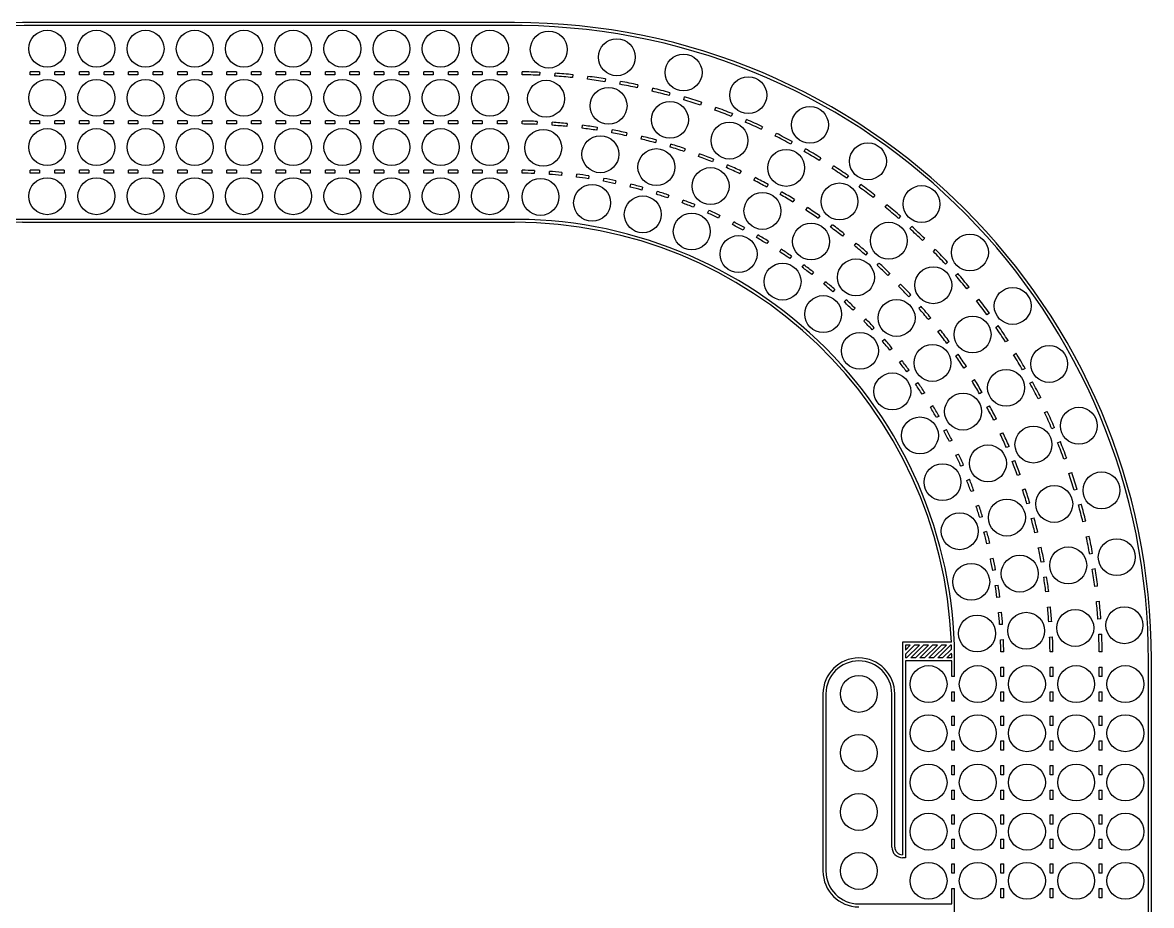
# Model space of a CAD drawing. Header units: inches. Extents: x 3.2 to 39.1, y 3.1 to 39.
# Drawn here: x 16.12 to 39.07, y 21.03 to 38.98 of the extents above; entities that cross this region are included whole.
import ezdxf

# ---------------------------------------------------------------- set-up
doc = ezdxf.new("R2010")
doc.units = ezdxf.units.IN
doc.header["$MEASUREMENT"] = 0

msp = doc.modelspace()

# ---------------------------------------------------------------- linework, layer by layer
at = {"color": 7, "linetype": 'Continuous', "lineweight": 25}
for p, q in [((26.124, 38.981), (16.124, 38.981)), ((26.279, 38.921), (16.154, 38.921)), ((16.154, 38.921), (16.154, 38.921)), ((26.279, 38.921), (26.279, 38.921)), ((16.279, 37.921), (16.279, 37.981)), ((16.469, 37.981), (16.279, 37.981)), ((16.469, 37.921), (16.279, 37.921)), ((16.469, 37.981), (16.469, 37.921)), ((16.779, 37.921), (16.779, 37.981)), ((16.969, 37.981), (16.779, 37.981)), ((16.969, 37.921), (16.779, 37.921)), ((16.969, 37.981), (16.969, 37.921)), ((17.279, 37.921), (17.279, 37.981)), ((17.469, 37.981), (17.279, 37.981)), ((17.469, 37.921), (17.279, 37.921)), ((17.469, 37.981), (17.469, 37.921)), ((17.779, 37.921), (17.779, 37.981)), ((17.969, 37.981), (17.779, 37.981)), ((17.969, 37.921), (17.779, 37.921)), ((17.969, 37.981), (17.969, 37.921)), ((18.279, 37.921), (18.279, 37.981)), ((18.469, 37.981), (18.279, 37.981)), ((18.469, 37.921), (18.279, 37.921)), ((18.469, 37.981), (18.469, 37.921)), ((18.779, 37.921), (18.779, 37.981)), ((18.969, 37.981), (18.779, 37.981)), ((18.969, 37.921), (18.779, 37.921)), ((18.969, 37.981), (18.969, 37.921)), ((19.279, 37.921), (19.279, 37.981)), ((19.469, 37.981), (19.279, 37.981)), ((19.469, 37.921), (19.279, 37.921)), ((19.469, 37.981), (19.469, 37.921)), ((19.779, 37.921), (19.779, 37.981)), ((19.969, 37.981), (19.779, 37.981)), ((19.969, 37.921), (19.779, 37.921)), ((19.969, 37.981), (19.969, 37.921)), ((20.279, 37.921), (20.279, 37.981)), ((20.469, 37.981), (20.279, 37.981)), ((20.469, 37.921), (20.279, 37.921)), ((20.469, 37.981), (20.469, 37.921)), ((20.779, 37.921), (20.779, 37.981)), ((20.969, 37.981), (20.779, 37.981)), ((20.969, 37.921), (20.779, 37.921)), ((20.969, 37.981), (20.969, 37.921)), ((21.279, 37.921), (21.279, 37.981)), ((21.469, 37.981), (21.279, 37.981)), ((21.469, 37.921), (21.279, 37.921)), ((21.469, 37.981), (21.469, 37.921)), ((21.779, 37.921), (21.779, 37.981)), ((21.969, 37.981), (21.779, 37.981)), ((21.969, 37.921), (21.779, 37.921)), ((21.969, 37.981), (21.969, 37.921)), ((22.279, 37.921), (22.279, 37.981)), ((22.469, 37.981), (22.279, 37.981)), ((22.469, 37.921), (22.279, 37.921)), ((22.469, 37.981), (22.469, 37.921)), ((22.779, 37.921), (22.779, 37.981)), ((22.969, 37.981), (22.779, 37.981)), ((22.969, 37.921), (22.779, 37.921)), ((22.969, 37.981), (22.969, 37.921)), ((23.279, 37.921), (23.279, 37.981)), ((23.469, 37.981), (23.279, 37.981)), ((23.469, 37.921), (23.279, 37.921)), ((23.469, 37.981), (23.469, 37.921)), ((23.779, 37.921), (23.779, 37.981)), ((23.969, 37.981), (23.779, 37.981)), ((23.969, 37.921), (23.779, 37.921)), ((23.969, 37.981), (23.969, 37.921)), ((24.279, 37.921), (24.279, 37.981)), ((24.469, 37.981), (24.279, 37.981)), ((24.469, 37.921), (24.279, 37.921)), ((24.469, 37.981), (24.469, 37.921)), ((24.779, 37.921), (24.779, 37.981)), ((24.969, 37.981), (24.779, 37.981)), ((24.969, 37.921), (24.779, 37.921)), ((24.969, 37.981), (24.969, 37.921)), ((25.279, 37.921), (25.279, 37.981)), ((25.469, 37.981), (25.279, 37.981)), ((25.469, 37.921), (25.279, 37.921)), ((25.469, 37.981), (25.469, 37.921)), ((25.779, 37.921), (25.779, 37.981)), ((25.969, 37.981), (25.779, 37.981)), ((25.969, 37.921), (25.779, 37.921)), ((25.969, 37.981), (25.969, 37.921)), ((26.279, 37.92), (26.279, 37.98)), ((26.639, 37.97), (26.635, 37.91)), ((26.945, 37.893), (26.948, 37.953)), ((27.307, 37.923), (27.3, 37.863)), ((27.608, 37.828), (27.615, 37.888)), ((27.972, 37.838), (27.962, 37.778)), ((28.267, 37.727), (28.277, 37.786)), ((28.631, 37.715), (28.617, 37.657)), ((28.92, 37.588), (28.933, 37.646)), ((29.282, 37.556), (29.265, 37.499)), ((29.563, 37.413), (29.58, 37.471)), ((29.923, 37.361), (29.903, 37.305)), ((30.196, 37.202), (30.216, 37.259)), ((16.279, 36.921), (16.279, 36.981)), ((16.469, 36.981), (16.279, 36.981)), ((16.469, 36.981), (16.469, 36.921)), ((16.779, 36.921), (16.779, 36.981)), ((16.969, 36.981), (16.779, 36.981)), ((16.969, 36.981), (16.969, 36.921)), ((17.279, 36.921), (17.279, 36.981)), ((17.469, 36.981), (17.279, 36.981)), ((17.469, 36.981), (17.469, 36.921)), ((17.779, 36.921), (17.779, 36.981)), ((17.969, 36.981), (17.779, 36.981)), ((17.969, 36.981), (17.969, 36.921)), ((18.279, 36.921), (18.279, 36.981)), ((18.469, 36.981), (18.279, 36.981)), ((18.469, 36.981), (18.469, 36.921)), ((18.779, 36.921), (18.779, 36.981)), ((18.969, 36.981), (18.779, 36.981)), ((18.969, 36.981), (18.969, 36.921)), ((19.279, 36.921), (19.279, 36.981)), ((19.469, 36.981), (19.279, 36.981)), ((19.469, 36.981), (19.469, 36.921)), ((19.779, 36.921), (19.779, 36.981)), ((19.969, 36.981), (19.779, 36.981)), ((19.969, 36.981), (19.969, 36.921)), ((20.279, 36.921), (20.279, 36.981)), ((20.469, 36.981), (20.279, 36.981)), ((20.469, 36.981), (20.469, 36.921)), ((20.779, 36.921), (20.779, 36.981)), ((20.969, 36.981), (20.779, 36.981)), ((20.969, 36.981), (20.969, 36.921)), ((21.279, 36.921), (21.279, 36.981)), ((21.469, 36.981), (21.279, 36.981)), ((21.469, 36.981), (21.469, 36.921)), ((21.779, 36.921), (21.779, 36.981)), ((21.969, 36.981), (21.779, 36.981)), ((21.969, 36.981), (21.969, 36.921)), ((22.279, 36.921), (22.279, 36.981)), ((22.469, 36.981), (22.279, 36.981)), ((22.469, 36.981), (22.469, 36.921)), ((22.779, 36.921), (22.779, 36.981)), ((22.969, 36.981), (22.779, 36.981)), ((22.969, 36.981), (22.969, 36.921)), ((23.279, 36.921), (23.279, 36.981)), ((23.469, 36.981), (23.279, 36.981)), ((23.469, 36.981), (23.469, 36.921)), ((23.779, 36.921), (23.779, 36.981)), ((23.969, 36.981), (23.779, 36.981)), ((23.969, 36.981), (23.969, 36.921)), ((24.279, 36.921), (24.279, 36.981)), ((24.469, 36.981), (24.279, 36.981)), ((24.469, 36.981), (24.469, 36.921)), ((24.779, 36.921), (24.779, 36.981)), ((24.969, 36.981), (24.779, 36.981)), ((24.969, 36.981), (24.969, 36.921)), ((25.279, 36.921), (25.279, 36.981)), ((25.469, 36.981), (25.279, 36.981)), ((25.469, 36.981), (25.469, 36.921)), ((25.779, 36.921), (25.779, 36.981)), ((25.969, 36.981), (25.779, 36.981)), ((25.969, 36.981), (25.969, 36.921)), ((26.279, 36.92), (26.279, 36.98)), ((26.583, 36.972), (26.579, 36.912)), ((26.889, 36.895), (26.892, 36.954)), ((30.552, 37.13), (30.529, 37.075)), ((30.816, 36.956), (30.838, 37.012)), ((16.469, 36.921), (16.279, 36.921)), ((16.969, 36.921), (16.779, 36.921)), ((17.469, 36.921), (17.279, 36.921)), ((17.969, 36.921), (17.779, 36.921)), ((18.469, 36.921), (18.279, 36.921)), ((18.969, 36.921), (18.779, 36.921)), ((19.469, 36.921), (19.279, 36.921)), ((19.969, 36.921), (19.779, 36.921)), ((20.469, 36.921), (20.279, 36.921)), ((20.969, 36.921), (20.779, 36.921)), ((21.469, 36.921), (21.279, 36.921)), ((21.969, 36.921), (21.779, 36.921)), ((22.469, 36.921), (22.279, 36.921)), ((22.969, 36.921), (22.779, 36.921)), ((23.469, 36.921), (23.279, 36.921)), ((23.969, 36.921), (23.779, 36.921)), ((24.469, 36.921), (24.279, 36.921)), ((24.969, 36.921), (24.779, 36.921)), ((25.469, 36.921), (25.279, 36.921)), ((25.969, 36.921), (25.779, 36.921)), ((27.195, 36.929), (27.188, 36.869)), ((27.496, 36.835), (27.503, 36.894)), ((27.804, 36.852), (27.794, 36.793)), ((28.1, 36.741), (28.11, 36.8)), ((28.408, 36.74), (28.395, 36.682)), ((31.167, 36.865), (31.141, 36.811)), ((31.421, 36.676), (31.447, 36.73)), ((28.697, 36.613), (28.71, 36.671)), ((29.005, 36.595), (28.988, 36.538)), ((29.286, 36.452), (29.303, 36.51)), ((31.767, 36.565), (31.738, 36.512)), ((29.593, 36.417), (29.573, 36.361)), ((29.865, 36.258), (29.885, 36.315)), ((32.009, 36.362), (32.038, 36.415)), ((30.169, 36.206), (30.146, 36.151)), ((30.433, 36.032), (30.456, 36.088)), ((32.348, 36.232), (32.316, 36.181)), ((32.579, 36.016), (32.611, 36.067)), ((16.279, 35.921), (16.279, 35.981)), ((16.469, 35.981), (16.279, 35.981)), ((16.469, 35.921), (16.279, 35.921)), ((16.469, 35.981), (16.469, 35.921)), ((16.779, 35.921), (16.779, 35.981)), ((16.969, 35.981), (16.779, 35.981)), ((16.969, 35.921), (16.779, 35.921)), ((16.969, 35.981), (16.969, 35.921)), ((17.279, 35.921), (17.279, 35.981)), ((17.469, 35.981), (17.279, 35.981)), ((17.469, 35.921), (17.279, 35.921)), ((17.469, 35.981), (17.469, 35.921)), ((17.779, 35.921), (17.779, 35.981)), ((17.969, 35.981), (17.779, 35.981)), ((17.969, 35.921), (17.779, 35.921)), ((17.969, 35.981), (17.969, 35.921)), ((18.279, 35.921), (18.279, 35.981)), ((18.469, 35.981), (18.279, 35.981)), ((18.469, 35.921), (18.279, 35.921)), ((18.469, 35.981), (18.469, 35.921)), ((18.779, 35.921), (18.779, 35.981)), ((18.969, 35.981), (18.779, 35.981)), ((18.969, 35.921), (18.779, 35.921)), ((18.969, 35.981), (18.969, 35.921)), ((19.279, 35.921), (19.279, 35.981)), ((19.469, 35.981), (19.279, 35.981)), ((19.469, 35.921), (19.279, 35.921)), ((19.469, 35.981), (19.469, 35.921)), ((19.779, 35.921), (19.779, 35.981)), ((19.969, 35.981), (19.779, 35.981)), ((19.969, 35.921), (19.779, 35.921)), ((19.969, 35.981), (19.969, 35.921)), ((20.279, 35.921), (20.279, 35.981)), ((20.469, 35.981), (20.279, 35.981)), ((20.469, 35.921), (20.279, 35.921)), ((20.469, 35.981), (20.469, 35.921)), ((20.779, 35.921), (20.779, 35.981)), ((20.969, 35.981), (20.779, 35.981)), ((20.969, 35.921), (20.779, 35.921)), ((20.969, 35.981), (20.969, 35.921)), ((21.279, 35.921), (21.279, 35.981)), ((21.469, 35.981), (21.279, 35.981)), ((21.469, 35.921), (21.279, 35.921)), ((21.469, 35.981), (21.469, 35.921)), ((21.779, 35.921), (21.779, 35.981)), ((21.969, 35.981), (21.779, 35.981)), ((21.969, 35.921), (21.779, 35.921)), ((21.969, 35.981), (21.969, 35.921)), ((22.279, 35.921), (22.279, 35.981)), ((22.469, 35.981), (22.279, 35.981)), ((22.469, 35.921), (22.279, 35.921)), ((22.469, 35.981), (22.469, 35.921)), ((22.779, 35.921), (22.779, 35.981)), ((22.969, 35.981), (22.779, 35.981)), ((22.969, 35.921), (22.779, 35.921)), ((22.969, 35.981), (22.969, 35.921)), ((23.279, 35.921), (23.279, 35.981)), ((23.469, 35.981), (23.279, 35.981)), ((23.469, 35.921), (23.279, 35.921)), ((23.469, 35.981), (23.469, 35.921)), ((23.779, 35.921), (23.779, 35.981)), ((23.969, 35.981), (23.779, 35.981)), ((23.969, 35.921), (23.779, 35.921)), ((23.969, 35.981), (23.969, 35.921)), ((24.279, 35.921), (24.279, 35.981)), ((24.469, 35.981), (24.279, 35.981)), ((24.469, 35.921), (24.279, 35.921)), ((24.469, 35.981), (24.469, 35.921)), ((24.779, 35.921), (24.779, 35.981)), ((24.969, 35.981), (24.779, 35.981)), ((24.969, 35.921), (24.779, 35.921)), ((24.969, 35.981), (24.969, 35.921)), ((25.279, 35.921), (25.279, 35.981)), ((25.469, 35.981), (25.279, 35.981)), ((25.469, 35.921), (25.279, 35.921)), ((25.469, 35.981), (25.469, 35.921)), ((25.779, 35.921), (25.779, 35.981)), ((25.969, 35.981), (25.779, 35.981)), ((25.969, 35.921), (25.779, 35.921)), ((25.969, 35.981), (25.969, 35.921)), ((26.279, 35.92), (26.279, 35.98)), ((26.527, 35.973), (26.523, 35.913)), ((26.833, 35.896), (26.836, 35.956)), ((27.083, 35.935), (27.076, 35.875)), ((27.385, 35.841), (27.391, 35.9)), ((27.637, 35.866), (27.627, 35.807)), ((27.932, 35.755), (27.942, 35.814)), ((30.733, 35.964), (30.707, 35.91)), ((30.987, 35.775), (31.013, 35.829)), ((32.91, 35.867), (32.875, 35.818)), ((28.186, 35.765), (28.172, 35.707)), ((28.475, 35.638), (28.488, 35.696)), ((28.728, 35.634), (28.711, 35.577)), ((31.283, 35.69), (31.254, 35.637)), ((33.128, 35.638), (33.163, 35.687)), ((29.009, 35.491), (29.026, 35.549)), ((29.262, 35.473), (29.242, 35.417)), ((29.535, 35.314), (29.555, 35.371)), ((31.525, 35.487), (31.554, 35.54)), ((31.816, 35.385), (31.784, 35.334)), ((33.451, 35.471), (33.413, 35.424)), ((29.787, 35.282), (29.764, 35.227)), ((30.05, 35.108), (30.073, 35.164)), ((32.047, 35.169), (32.079, 35.22)), ((33.656, 35.231), (33.693, 35.278)), ((16.124, 34.921), (26.124, 34.921)), ((16.279, 34.98), (16.279, 34.981)), ((25.969, 34.981), (16.279, 34.981)), ((25.969, 34.981), (25.969, 34.98)), ((30.299, 35.063), (30.273, 35.008)), ((30.553, 34.874), (30.579, 34.928)), ((32.331, 35.051), (32.297, 35.002)), ((33.968, 35.045), (33.928, 35)), ((30.799, 34.814), (30.77, 34.762)), ((31.041, 34.612), (31.07, 34.664)), ((32.55, 34.823), (32.584, 34.872)), ((32.827, 34.689), (32.79, 34.642)), ((34.16, 34.794), (34.2, 34.839)), ((31.284, 34.538), (31.252, 34.487)), ((33.032, 34.449), (33.07, 34.496)), ((34.461, 34.591), (34.419, 34.549)), ((31.515, 34.322), (31.547, 34.373)), ((31.753, 34.235), (31.718, 34.187)), ((33.302, 34.299), (33.262, 34.255)), ((34.638, 34.329), (34.681, 34.372)), ((31.971, 34.007), (32.006, 34.056)), ((33.493, 34.048), (33.533, 34.093)), ((34.928, 34.11), (34.883, 34.07)), ((32.204, 33.907), (32.166, 33.86)), ((33.754, 33.884), (33.712, 33.841)), ((35.09, 33.839), (35.135, 33.879)), ((32.409, 33.667), (32.446, 33.714)), ((32.636, 33.554), (32.596, 33.509)), ((33.931, 33.622), (33.973, 33.665)), ((35.367, 33.604), (35.32, 33.566)), ((32.827, 33.302), (32.867, 33.347)), ((34.182, 33.444), (34.138, 33.404)), ((35.513, 33.324), (35.56, 33.361)), ((33.047, 33.177), (33.005, 33.134)), ((34.344, 33.173), (34.389, 33.213)), ((35.777, 33.074), (35.728, 33.039)), ((33.224, 32.915), (33.266, 32.958)), ((34.585, 32.98), (34.538, 32.943)), ((35.907, 32.786), (35.956, 32.821)), ((33.437, 32.777), (33.392, 32.737)), ((34.731, 32.7), (34.778, 32.738)), ((33.598, 32.506), (33.643, 32.546)), ((33.803, 32.357), (33.756, 32.319)), ((34.961, 32.495), (34.912, 32.46)), ((36.156, 32.521), (36.106, 32.489)), ((35.092, 32.207), (35.141, 32.242)), ((36.271, 32.227), (36.321, 32.259)), ((33.95, 32.077), (33.996, 32.114)), ((34.146, 31.916), (34.097, 31.881)), ((35.31, 31.989), (35.259, 31.957)), ((36.504, 31.948), (36.452, 31.919)), ((35.424, 31.695), (35.475, 31.727)), ((36.602, 31.648), (36.654, 31.677)), ((34.276, 31.629), (34.325, 31.663)), ((34.463, 31.457), (34.412, 31.425)), ((35.629, 31.465), (35.577, 31.436)), ((36.82, 31.357), (36.766, 31.331)), ((34.577, 31.163), (34.628, 31.195)), ((34.754, 30.981), (34.701, 30.952)), ((35.726, 31.164), (35.779, 31.193)), ((36.9, 31.052), (36.954, 31.078)), ((35.919, 30.923), (35.865, 30.897)), ((34.851, 30.681), (34.904, 30.71)), ((35.999, 30.618), (36.053, 30.644)), ((37.101, 30.749), (37.046, 30.726)), ((35.018, 30.489), (34.963, 30.463)), ((36.177, 30.366), (36.122, 30.343)), ((37.164, 30.44), (37.22, 30.463)), ((35.098, 30.184), (35.152, 30.21)), ((36.24, 30.057), (36.296, 30.08)), ((37.348, 30.126), (37.292, 30.106)), ((35.253, 29.984), (35.198, 29.961)), ((37.394, 29.814), (37.451, 29.833)), ((35.317, 29.674), (35.372, 29.697)), ((36.404, 29.796), (36.348, 29.776)), ((35.46, 29.465), (35.404, 29.446)), ((36.45, 29.483), (36.507, 29.503)), ((37.56, 29.49), (37.502, 29.474)), ((35.506, 29.153), (35.563, 29.173)), ((36.599, 29.213), (36.541, 29.197)), ((37.588, 29.176), (37.646, 29.192)), ((35.638, 28.937), (35.58, 28.92)), ((36.627, 28.899), (36.685, 28.915)), ((37.736, 28.844), (37.677, 28.83)), ((35.666, 28.622), (35.724, 28.639)), ((36.761, 28.621), (36.702, 28.608)), ((37.746, 28.528), (37.805, 28.541)), ((35.786, 28.398), (35.727, 28.385)), ((36.771, 28.305), (36.83, 28.319)), ((35.796, 28.083), (35.855, 28.096)), ((36.889, 28.02), (36.83, 28.01)), ((37.875, 28.188), (37.816, 28.178)), ((35.903, 27.853), (35.844, 27.843)), ((37.868, 27.872), (37.927, 27.882)), ((35.896, 27.537), (35.955, 27.547)), ((36.882, 27.705), (36.941, 27.715)), ((36.984, 27.414), (36.924, 27.407)), ((37.977, 27.526), (37.918, 27.519)), ((35.99, 27.302), (35.93, 27.295)), ((36.959, 27.099), (37.018, 27.106)), ((37.953, 27.211), (38.012, 27.218)), ((35.965, 26.987), (36.025, 26.994)), ((38.042, 26.859), (37.983, 26.855)), ((36.045, 26.747), (35.985, 26.743)), ((37.044, 26.803), (36.984, 26.799)), ((36.003, 26.434), (36.063, 26.437)), ((37.001, 26.49), (37.061, 26.493)), ((38, 26.546), (38.06, 26.549)), ((34.011, 26.384), (34.011, 22.064)), ((35.004, 26.384), (34.011, 26.384)), ((34.071, 26.225), (34.17, 26.324)), ((34.17, 26.324), (34.071, 26.324)), ((34.071, 26.324), (34.071, 26.225)), ((34.254, 26.324), (34.071, 26.141)), ((34.093, 26.064), (34.353, 26.324)), ((34.438, 26.324), (34.178, 26.064)), ((34.353, 26.324), (34.254, 26.324)), ((34.277, 26.064), (34.537, 26.324)), ((34.622, 26.324), (34.362, 26.064)), ((34.537, 26.324), (34.438, 26.324)), ((34.46, 26.064), (34.72, 26.324)), ((34.805, 26.324), (34.545, 26.064)), ((34.72, 26.324), (34.622, 26.324)), ((34.644, 26.064), (34.904, 26.324)), ((34.989, 26.324), (34.729, 26.064)), ((34.904, 26.324), (34.805, 26.324)), ((34.827, 26.064), (35.008, 26.245)), ((35.01, 26.162), (34.912, 26.064)), ((35.006, 26.324), (34.989, 26.324)), ((36.07, 26.189), (36.01, 26.189)), ((37.07, 26.189), (37.01, 26.189)), ((38.07, 26.189), (38.01, 26.189)), ((34.071, 26.141), (34.071, 26.064)), ((34.093, 26.064), (34.071, 26.064)), ((35.011, 26.004), (34.071, 26.004)), ((34.071, 26.004), (34.071, 22.004)), ((34.277, 26.064), (34.178, 26.064)), ((34.46, 26.064), (34.362, 26.064)), ((34.644, 26.064), (34.545, 26.064)), ((34.827, 26.064), (34.729, 26.064)), ((35.011, 26.064), (34.912, 26.064)), ((35.011, 25.689), (35.011, 26.004)), ((39.011, 15.879), (39.011, 26.004)), ((39.011, 26.004), (39.011, 26.004)), ((39.071, 16.034), (39.071, 26.034)), ((35.07, 25.879), (35.071, 25.879)), ((35.071, 25.689), (35.071, 25.879)), ((36.011, 25.879), (36.071, 25.879)), ((36.011, 25.689), (36.011, 25.879)), ((36.071, 25.689), (36.071, 25.879)), ((37.011, 25.879), (37.071, 25.879)), ((37.011, 25.689), (37.011, 25.879)), ((37.071, 25.689), (37.071, 25.879)), ((38.011, 25.879), (38.071, 25.879)), ((38.011, 25.689), (38.011, 25.879)), ((38.071, 25.689), (38.071, 25.879)), ((35.071, 25.689), (35.011, 25.689)), ((36.071, 25.689), (36.011, 25.689)), ((37.071, 25.689), (37.011, 25.689)), ((38.071, 25.689), (38.011, 25.689)), ((32.394, 25.334), (32.394, 21.734)), ((32.454, 25.334), (32.454, 21.734)), ((33.794, 22.221), (33.794, 25.334)), ((33.854, 22.221), (33.854, 25.334)), ((35.011, 25.189), (35.011, 25.379)), ((35.011, 25.379), (35.071, 25.379)), ((35.071, 25.189), (35.071, 25.379)), ((36.011, 25.189), (36.011, 25.379)), ((36.011, 25.379), (36.071, 25.379)), ((36.071, 25.189), (36.071, 25.379)), ((37.011, 25.189), (37.011, 25.379)), ((37.011, 25.379), (37.071, 25.379)), ((37.071, 25.189), (37.071, 25.379)), ((38.011, 25.189), (38.011, 25.379)), ((38.011, 25.379), (38.071, 25.379)), ((38.071, 25.189), (38.071, 25.379)), ((35.071, 25.189), (35.011, 25.189)), ((36.071, 25.189), (36.011, 25.189)), ((37.071, 25.189), (37.011, 25.189)), ((38.071, 25.189), (38.011, 25.189)), ((35.011, 24.689), (35.011, 24.879)), ((35.011, 24.879), (35.071, 24.879)), ((35.071, 24.689), (35.071, 24.879)), ((36.011, 24.689), (36.011, 24.879)), ((36.011, 24.879), (36.071, 24.879)), ((36.071, 24.689), (36.071, 24.879)), ((37.011, 24.879), (37.071, 24.879)), ((37.011, 24.689), (37.011, 24.879)), ((37.071, 24.689), (37.071, 24.879)), ((38.011, 24.689), (38.011, 24.879)), ((38.011, 24.879), (38.071, 24.879)), ((38.071, 24.689), (38.071, 24.879)), ((35.071, 24.689), (35.011, 24.689)), ((36.071, 24.689), (36.011, 24.689)), ((37.071, 24.689), (37.011, 24.689)), ((38.071, 24.689), (38.011, 24.689)), ((35.011, 24.189), (35.011, 24.379)), ((35.011, 24.379), (35.071, 24.379)), ((35.071, 24.189), (35.071, 24.379)), ((36.011, 24.379), (36.071, 24.379)), ((36.011, 24.189), (36.011, 24.379)), ((36.071, 24.189), (36.071, 24.379)), ((37.011, 24.189), (37.011, 24.379)), ((37.011, 24.379), (37.071, 24.379)), ((37.071, 24.189), (37.071, 24.379)), ((38.011, 24.379), (38.071, 24.379)), ((38.011, 24.189), (38.011, 24.379)), ((38.071, 24.189), (38.071, 24.379)), ((35.071, 24.189), (35.011, 24.189)), ((36.071, 24.189), (36.011, 24.189)), ((37.071, 24.189), (37.011, 24.189)), ((38.071, 24.189), (38.011, 24.189)), ((35.011, 23.689), (35.011, 23.879)), ((35.011, 23.879), (35.071, 23.879)), ((35.071, 23.689), (35.071, 23.879)), ((36.011, 23.689), (36.011, 23.879)), ((36.011, 23.879), (36.071, 23.879)), ((36.071, 23.689), (36.071, 23.879)), ((37.011, 23.689), (37.011, 23.879)), ((37.011, 23.879), (37.071, 23.879)), ((37.071, 23.689), (37.071, 23.879)), ((38.011, 23.689), (38.011, 23.879)), ((38.011, 23.879), (38.071, 23.879)), ((38.071, 23.689), (38.071, 23.879)), ((35.071, 23.689), (35.011, 23.689)), ((36.071, 23.689), (36.011, 23.689)), ((37.071, 23.689), (37.011, 23.689)), ((38.071, 23.689), (38.011, 23.689)), ((35.011, 23.189), (35.011, 23.379)), ((35.011, 23.379), (35.071, 23.379)), ((35.071, 23.189), (35.011, 23.189)), ((35.071, 23.189), (35.071, 23.379)), ((36.011, 23.379), (36.071, 23.379)), ((36.011, 23.189), (36.011, 23.379)), ((36.071, 23.189), (36.011, 23.189)), ((36.071, 23.189), (36.071, 23.379)), ((37.011, 23.189), (37.011, 23.379)), ((37.011, 23.379), (37.071, 23.379)), ((37.071, 23.189), (37.011, 23.189)), ((37.071, 23.189), (37.071, 23.379)), ((38.011, 23.189), (38.011, 23.379)), ((38.011, 23.379), (38.071, 23.379)), ((38.071, 23.189), (38.011, 23.189)), ((38.071, 23.189), (38.071, 23.379)), ((35.011, 22.689), (35.011, 22.879)), ((35.011, 22.879), (35.071, 22.879)), ((35.071, 22.689), (35.071, 22.879)), ((36.011, 22.879), (36.071, 22.879)), ((36.011, 22.689), (36.011, 22.879)), ((36.071, 22.689), (36.071, 22.879)), ((37.011, 22.879), (37.071, 22.879)), ((37.011, 22.689), (37.011, 22.879)), ((37.071, 22.689), (37.071, 22.879)), ((38.011, 22.689), (38.011, 22.879)), ((38.011, 22.879), (38.071, 22.879)), ((38.071, 22.689), (38.071, 22.879)), ((35.071, 22.689), (35.011, 22.689)), ((36.071, 22.689), (36.011, 22.689)), ((37.071, 22.689), (37.011, 22.689)), ((38.071, 22.689), (38.011, 22.689)), ((35.011, 22.189), (35.011, 22.379)), ((35.011, 22.379), (35.071, 22.379)), ((35.071, 22.189), (35.071, 22.379)), ((36.011, 22.379), (36.071, 22.379)), ((36.011, 22.189), (36.011, 22.379)), ((36.071, 22.189), (36.071, 22.379)), ((37.011, 22.189), (37.011, 22.379)), ((37.011, 22.379), (37.071, 22.379)), ((37.071, 22.189), (37.071, 22.379)), ((38.011, 22.379), (38.071, 22.379)), ((38.011, 22.189), (38.011, 22.379)), ((38.071, 22.189), (38.071, 22.379)), ((35.071, 22.189), (35.011, 22.189)), ((36.071, 22.189), (36.011, 22.189)), ((37.071, 22.189), (37.011, 22.189)), ((38.071, 22.189), (38.011, 22.189)), ((34.071, 22.004), (34.011, 22.004)), ((35.011, 21.879), (35.071, 21.879)), ((35.011, 21.689), (35.011, 21.879)), ((35.071, 21.689), (35.071, 21.879)), ((36.011, 21.689), (36.011, 21.879)), ((36.011, 21.879), (36.071, 21.879)), ((36.071, 21.689), (36.071, 21.879)), ((37.011, 21.689), (37.011, 21.879)), ((37.011, 21.879), (37.071, 21.879)), ((37.071, 21.689), (37.071, 21.879)), ((38.011, 21.689), (38.011, 21.879)), ((38.011, 21.879), (38.071, 21.879)), ((38.071, 21.689), (38.071, 21.879)), ((35.071, 21.689), (35.011, 21.689)), ((36.071, 21.689), (36.011, 21.689)), ((37.071, 21.689), (37.011, 21.689)), ((38.071, 21.689), (38.011, 21.689)), ((35.011, 21.064), (35.011, 21.379)), ((35.011, 21.379), (35.071, 21.379)), ((35.071, 16.189), (35.071, 21.379)), ((36.011, 21.189), (36.011, 21.379)), ((36.011, 21.379), (36.071, 21.379)), ((36.071, 21.189), (36.071, 21.379)), ((37.011, 21.379), (37.071, 21.379)), ((37.011, 21.189), (37.011, 21.379)), ((37.071, 21.189), (37.071, 21.379)), ((38.011, 21.189), (38.011, 21.379)), ((38.011, 21.379), (38.071, 21.379)), ((38.071, 21.189), (38.071, 21.379)), ((36.071, 21.189), (36.011, 21.189)), ((37.071, 21.189), (37.011, 21.189)), ((38.071, 21.189), (38.011, 21.189)), ((33.124, 21.064), (35.011, 21.064))]:
    msp.add_line(p, q, dxfattribs=at)
for centre in [(16.624, 38.451), (17.624, 38.451), (18.624, 38.451), (19.624, 38.451), (20.624, 38.451), (21.624, 38.451), (22.624, 38.451), (23.624, 38.451), (24.624, 38.451), (25.624, 38.451), (26.82, 38.432), (28.204, 38.276), (29.561, 37.966), (30.876, 37.506), (16.624, 37.451), (17.624, 37.451), (18.624, 37.451), (19.624, 37.451), (20.624, 37.451), (21.624, 37.451), (22.624, 37.451), (23.624, 37.451), (24.624, 37.451), (25.624, 37.451), (26.764, 37.434), (28.036, 37.29), (29.284, 37.005), (32.13, 36.902), (30.493, 36.582), (16.624, 36.451), (17.624, 36.451), (18.624, 36.451), (19.624, 36.451), (20.624, 36.451), (21.624, 36.451), (22.624, 36.451), (23.624, 36.451), (24.624, 36.451), (25.624, 36.451), (26.708, 36.435), (27.869, 36.304), (33.309, 36.161), (29.007, 36.044), (31.646, 36.027), (30.11, 35.658), (16.624, 35.451), (17.624, 35.451), (18.624, 35.451), (19.624, 35.451), (20.624, 35.451), (21.624, 35.451), (22.624, 35.451), (23.624, 35.451), (24.624, 35.451), (25.624, 35.451), (26.652, 35.437), (27.701, 35.318), (32.73, 35.346), (34.398, 35.293), (28.731, 35.083), (31.163, 35.152), (29.727, 34.735), (32.152, 34.53), (33.732, 34.547), (30.679, 34.276), (35.382, 34.308), (31.573, 33.715), (33.065, 33.802), (34.637, 33.642), (36.251, 33.22), (32.399, 33.056), (33.891, 32.976), (35.435, 32.641), (33.146, 32.309), (34.62, 32.062), (36.992, 32.041), (36.116, 31.557), (33.804, 31.484), (35.241, 31.073), (37.596, 30.786), (34.366, 30.589), (36.672, 30.403), (35.748, 30.021), (34.824, 29.638), (38.056, 29.472), (37.095, 29.195), (36.134, 28.918), (35.173, 28.641), (38.366, 28.114), (37.38, 27.947), (36.394, 27.779), (35.408, 27.612), (38.521, 26.73), (35.526, 26.562), (36.525, 26.618), (37.523, 26.674), (33.124, 25.334), (34.541, 25.534), (35.541, 25.534), (36.541, 25.534), (37.541, 25.534), (38.541, 25.534), (34.541, 24.534), (35.541, 24.534), (36.541, 24.534), (37.541, 24.534), (38.541, 24.534), (33.124, 24.134), (34.541, 23.534), (35.541, 23.534), (36.541, 23.534), (37.541, 23.534), (38.541, 23.534), (33.124, 22.934), (34.541, 22.534), (35.541, 22.534), (36.541, 22.534), (37.541, 22.534), (38.541, 22.534), (33.124, 21.734), (34.541, 21.534), (35.541, 21.534), (36.541, 21.534), (37.541, 21.534), (38.541, 21.534)]:
    msp.add_circle(centre, 0.375, dxfattribs=at)
for centre, radius, start, end in [((16.124, 26.034), 12.947, 90, 180), ((16.124, 26.034), 12.887, 89.8666, 179.3109), ((26.124, 26.034), 12.947, 0, 90), ((26.124, 26.034), 12.887, 359.8666, 89.3109), ((26.124, 26.034), 11.947, 87.5291, 89.2566), ((26.124, 26.034), 11.887, 87.5328, 89.2529), ((26.124, 26.034), 11.887, 84.3185, 86.0386), ((26.124, 26.034), 11.947, 84.3148, 86.0424), ((26.124, 26.034), 11.947, 81.1005, 82.8281), ((26.124, 26.034), 11.887, 81.1042, 82.8243), ((26.124, 26.034), 11.887, 77.89, 79.61), ((26.124, 26.034), 11.947, 77.8862, 79.6138), ((26.124, 26.034), 11.947, 74.6719, 76.3995), ((26.124, 26.034), 11.887, 74.6757, 76.3958), ((26.124, 26.034), 11.887, 71.4614, 73.1815), ((26.124, 26.034), 11.947, 71.4576, 73.1852), ((26.124, 26.034), 11.887, 68.2471, 69.9672), ((26.124, 26.034), 11.947, 68.2434, 69.9709), ((26.124, 26.034), 10.947, 87.597, 89.1887), ((26.124, 26.034), 10.947, 84.3827, 85.9745), ((26.124, 26.034), 11.887, 65.0328, 66.7529), ((26.124, 26.034), 11.947, 65.0291, 66.7566), ((26.124, 26.034), 10.887, 87.6014, 89.1843), ((26.124, 26.034), 10.887, 84.3872, 85.97), ((26.124, 26.034), 10.887, 81.1729, 82.7557), ((26.124, 26.034), 10.947, 81.1684, 82.7602), ((26.124, 26.034), 10.887, 77.9586, 79.5414), ((26.124, 26.034), 10.947, 77.9541, 79.5459), ((26.124, 26.034), 11.947, 61.8148, 63.5424), ((26.124, 26.034), 10.887, 74.7443, 76.3271), ((26.124, 26.034), 10.947, 74.7398, 76.3316), ((26.124, 26.034), 10.947, 71.5255, 73.1173), ((26.124, 26.034), 11.887, 61.8185, 63.5386), ((26.124, 26.034), 10.887, 71.53, 73.1128), ((26.124, 26.034), 10.887, 68.3157, 69.8986), ((26.124, 26.034), 10.947, 68.3113, 69.903), ((26.124, 26.034), 11.887, 58.6042, 60.3243), ((26.124, 26.034), 11.947, 58.6005, 60.3281), ((26.124, 26.034), 10.887, 65.1014, 66.6843), ((26.124, 26.034), 10.947, 65.097, 66.6887), ((26.124, 26.034), 11.947, 55.3862, 57.1138), ((26.124, 26.034), 9.947, 87.6785, 89.1072), ((26.124, 26.034), 9.887, 87.684, 89.1018), ((26.124, 26.034), 9.887, 84.4697, 85.8875), ((26.124, 26.034), 9.947, 84.4642, 85.8929), ((26.124, 26.034), 9.887, 81.2554, 82.6732), ((26.124, 26.034), 9.947, 81.25, 82.6786), ((26.124, 26.034), 9.947, 78.0357, 79.4643), ((26.124, 26.034), 10.947, 61.8827, 63.4745), ((26.124, 26.034), 11.887, 55.39, 57.11), ((26.124, 26.034), 9.887, 78.0411, 79.4589), ((26.124, 26.034), 9.887, 74.8268, 76.2446), ((26.124, 26.034), 9.947, 74.8214, 76.25), ((26.124, 26.034), 10.887, 61.8872, 63.47), ((26.124, 26.034), 11.887, 52.1757, 53.8958), ((26.124, 26.034), 11.947, 52.1719, 53.8995), ((26.124, 26.034), 9.887, 71.6125, 73.0303), ((26.124, 26.034), 9.947, 71.6071, 73.0358), ((26.124, 26.034), 9.947, 68.3928, 69.8215), ((26.124, 26.034), 10.887, 58.6729, 60.2557), ((26.124, 26.034), 10.947, 58.6684, 60.2602), ((26.124, 26.034), 9.887, 68.3982, 69.816), ((26.124, 26.034), 9.947, 65.1785, 66.6072), ((26.124, 26.034), 10.887, 55.4586, 57.0414), ((26.124, 26.034), 10.947, 55.4541, 57.0459), ((26.124, 26.034), 11.887, 48.9614, 50.6815), ((26.124, 26.034), 11.947, 48.9576, 50.6852), ((16.124, 26.034), 8.947, 89.0074, 180.9926), ((16.124, 26.034), 8.887, 90, 180), ((26.124, 26.034), 8.947, 359.0074, 90.9926), ((26.124, 26.034), 8.887, 2.257, 90), ((26.124, 26.034), 9.887, 65.184, 66.6018), ((26.124, 26.034), 9.947, 61.9642, 63.3929), ((26.124, 26.034), 9.887, 61.9697, 63.3875), ((26.124, 26.034), 9.947, 58.75, 60.1786), ((26.124, 26.034), 10.887, 52.2443, 53.8271), ((26.124, 26.034), 10.947, 52.2398, 53.8316), ((26.124, 26.034), 11.887, 45.7471, 47.4672), ((26.124, 26.034), 11.947, 45.7434, 47.4709), ((26.124, 26.034), 9.887, 58.7554, 60.1732), ((26.124, 26.034), 10.887, 49.03, 50.6128), ((26.124, 26.034), 10.947, 49.0255, 50.6173), ((26.124, 26.034), 9.887, 55.5411, 56.9589), ((26.124, 26.034), 9.947, 55.5357, 56.9643), ((26.124, 26.034), 11.887, 42.5328, 44.2529), ((26.124, 26.034), 11.947, 42.5291, 44.2566), ((26.124, 26.034), 9.887, 52.3268, 53.7446), ((26.124, 26.034), 9.947, 52.3214, 53.75), ((26.124, 26.034), 10.887, 45.8157, 47.3986), ((26.124, 26.034), 10.947, 45.8113, 47.403), ((26.124, 26.034), 11.887, 39.3185, 41.0386), ((26.124, 26.034), 11.947, 39.3148, 41.0424), ((26.124, 26.034), 9.887, 49.1125, 50.5303), ((26.124, 26.034), 9.947, 49.1071, 50.5358), ((26.124, 26.034), 10.887, 42.6014, 44.1843), ((26.124, 26.034), 10.947, 42.597, 44.1887), ((26.124, 26.034), 9.887, 45.8982, 47.316), ((26.124, 26.034), 9.947, 45.8928, 47.3215), ((26.124, 26.034), 11.887, 36.1042, 37.8243), ((26.124, 26.034), 11.947, 36.1005, 37.8281), ((26.124, 26.034), 10.887, 39.3872, 40.97), ((26.124, 26.034), 10.947, 39.3827, 40.9745), ((26.124, 26.034), 9.887, 42.684, 44.1018), ((26.124, 26.034), 9.947, 42.6785, 44.1072), ((26.124, 26.034), 11.947, 32.8862, 34.6138), ((26.124, 26.034), 10.887, 36.1729, 37.7557), ((26.124, 26.034), 10.947, 36.1684, 37.7602), ((26.124, 26.034), 11.887, 32.89, 34.61), ((26.124, 26.034), 9.887, 39.4697, 40.8875), ((26.124, 26.034), 9.947, 39.4642, 40.8929), ((26.124, 26.034), 10.887, 32.9586, 34.5414), ((26.124, 26.034), 10.947, 32.9541, 34.5459), ((26.124, 26.034), 11.887, 29.6757, 31.3958), ((26.124, 26.034), 11.947, 29.6719, 31.3995), ((26.124, 26.034), 9.887, 36.2554, 37.6732), ((26.124, 26.034), 9.947, 36.25, 37.6786), ((26.124, 26.034), 10.887, 29.7443, 31.3271), ((26.124, 26.034), 10.947, 29.7398, 31.3316), ((26.124, 26.034), 11.947, 26.4576, 28.1852), ((26.124, 26.034), 9.887, 33.0411, 34.4589), ((26.124, 26.034), 9.947, 33.0357, 34.4643), ((26.124, 26.034), 11.887, 26.4614, 28.1815), ((26.124, 26.034), 9.887, 29.8268, 31.2446), ((26.124, 26.034), 9.947, 29.8214, 31.25), ((26.124, 26.034), 10.887, 26.53, 28.1128), ((26.124, 26.034), 10.947, 26.5255, 28.1173), ((26.124, 26.034), 11.887, 23.2471, 24.9672), ((26.124, 26.034), 11.947, 23.2434, 24.9709), ((26.124, 26.034), 9.887, 26.6125, 28.0303), ((26.124, 26.034), 9.947, 26.6071, 28.0358), ((26.124, 26.034), 10.887, 23.3157, 24.8986), ((26.124, 26.034), 10.947, 23.3113, 24.903), ((26.124, 26.034), 11.887, 20.0328, 21.7529), ((26.124, 26.034), 11.947, 20.0291, 21.7566), ((26.124, 26.034), 9.887, 23.3982, 24.816), ((26.124, 26.034), 9.947, 23.3928, 24.8215), ((26.124, 26.034), 10.947, 20.097, 21.6887), ((26.124, 26.034), 10.887, 20.1014, 21.6843), ((26.124, 26.034), 11.947, 16.8148, 18.5424), ((26.124, 26.034), 9.887, 20.184, 21.6018), ((26.124, 26.034), 9.947, 20.1785, 21.6072), ((26.124, 26.034), 11.887, 16.8185, 18.5386), ((26.124, 26.034), 10.887, 16.8872, 18.47), ((26.124, 26.034), 10.947, 16.8827, 18.4745), ((26.124, 26.034), 9.887, 16.9697, 18.3875), ((26.124, 26.034), 9.947, 16.9642, 18.3929), ((26.124, 26.034), 11.887, 13.6042, 15.3243), ((26.124, 26.034), 11.947, 13.6005, 15.3281), ((26.124, 26.034), 10.947, 13.6684, 15.2602), ((26.124, 26.034), 10.887, 13.6729, 15.2557), ((26.124, 26.034), 9.887, 13.7554, 15.1732), ((26.124, 26.034), 9.947, 13.75, 15.1786), ((26.124, 26.034), 11.887, 10.39, 12.11), ((26.124, 26.034), 11.947, 10.3862, 12.1138), ((26.124, 26.034), 10.887, 10.4586, 12.0414), ((26.124, 26.034), 10.947, 10.4541, 12.0459), ((26.124, 26.034), 9.887, 10.5411, 11.9589), ((26.124, 26.034), 9.947, 10.5357, 11.9643), ((26.124, 26.034), 11.887, 7.1757, 8.8958), ((26.124, 26.034), 11.947, 7.1719, 8.8995), ((26.124, 26.034), 9.887, 7.3268, 8.7446), ((26.124, 26.034), 9.947, 7.3214, 8.75), ((26.124, 26.034), 10.887, 7.2443, 8.8271), ((26.124, 26.034), 10.947, 7.2398, 8.8316), ((26.124, 26.034), 10.887, 4.03, 5.6128), ((26.124, 26.034), 10.947, 4.0255, 5.6173), ((26.124, 26.034), 11.887, 3.9614, 5.6815), ((26.124, 26.034), 11.947, 3.9576, 5.6852), ((26.124, 26.034), 9.887, 4.1125, 5.5303), ((26.124, 26.034), 9.947, 4.1071, 5.5358), ((26.124, 26.034), 9.887, 0.8982, 2.316), ((26.124, 26.034), 9.947, 0.8928, 2.3215), ((26.124, 26.034), 10.887, 0.8157, 2.3986), ((26.124, 26.034), 10.947, 0.8113, 2.403), ((26.124, 26.034), 11.887, 0.7471, 2.4672), ((26.124, 26.034), 11.947, 0.7434, 2.4709), ((26.124, 26.034), 8.887, 1.361, 1.8699), ((26.124, 26.034), 8.887, 0.1934, 0.8241), ((33.124, 25.334), 0.73, 0, 180), ((33.124, 25.334), 0.67, 0, 180), ((34.011, 22.221), 0.217, 180, 270), ((34.011, 22.221), 0.157, 180, 270), ((33.124, 21.734), 0.73, 180, 270), ((33.124, 21.734), 0.67, 180, 270)]:
    msp.add_arc(centre, radius, start, end, dxfattribs=at)

doc.saveas('drawing.dxf')
